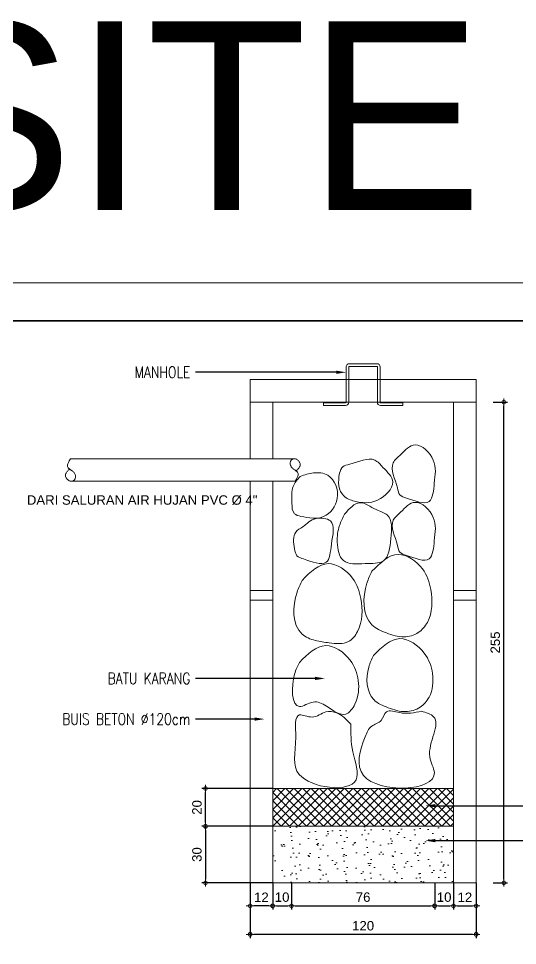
# Model space of a CAD drawing. Header units: millimetres. Extents: x -11 to 1625, y -267 to 180.
# Drawn here: x 843.4 to 856.65, y 155.43 to 180.01 of the extents above; entities that cross this region are included whole.
import ezdxf
from ezdxf import colors
from ezdxf.entities.mleader import LeaderData, LeaderLine
from ezdxf.enums import TextEntityAlignment as Align
from ezdxf.math import Vec2, Vec3

# ---------------------------------------------------------------- set-up
doc = ezdxf.new("R2010")
doc.units = ezdxf.units.MM
for name, color, linetype, lineweight in [('ars', 11, 'Continuous', 5), ('GRS KOP', 1, 'Continuous', 35), ('kop', 7, 'Continuous', 20), ('KUSEN', 30, 'Continuous', 15), ('not', 7, 'Continuous', 20), ('tem', 5, 'Continuous', 20), ('TEXT KETERANGAN', 7, 'Continuous', 9), ('u', 6, 'Continuous', 20)]:
    doc.layers.add(name, color=color, linetype=linetype, lineweight=lineweight)
doc.styles.add('ATTR', font='romans.shx', dxfattribs={"width": 0.8, "height": 1.735066})
doc.styles.add('BARU', font='complex.shx')
doc.styles.add('simplek', font='simplex.shx')
doc.styles.get("Standard").update_dxf_attribs({"font": 'ARIALUNI.TTF'})
doc.dimstyles.new('SK-25', dxfattribs={"dimtxt": 0.25, "dimasz": 0.1, "dimexe": 0.1, "dimexo": 0, "dimgap": 0.1, "dimtad": 1, "dimdec": 0, "dimlfac": 25, "dimzin": 12, "dimdsep": 46, "dimtxsty": 'Standard', "dimblk": 'BULAT', "dimcen": 0.1, "dimclrd": 256, "dimadec": 0, "dimazin": 3, "dimtfac": 1, "dimtdec": 0, "dimtofl": 0, "dimtmove": 0, "dimatfit": 3, "dimldrblk": 'BULAT', "dimfxl": 0, "dimtolj": 1, "dimtzin": 0, "dimarcsym": 0})
doc.dimstyles.new('SK100', dxfattribs={"dimtxt": 0.25, "dimasz": 0.1, "dimexe": 0.1, "dimexo": 0, "dimgap": 0.15, "dimtad": 1, "dimdec": 0, "dimlfac": 100, "dimzin": 12, "dimdsep": 46, "dimtxsty": 'Standard', "dimblk": 'BULAT', "dimcen": 0.1, "dimclrd": 256, "dimclre": 256, "dimclrt": 256, "dimadec": 0, "dimazin": 3, "dimtfac": 1, "dimtdec": 0, "dimtofl": 0, "dimtmove": 0, "dimatfit": 3, "dimldrblk": 'BULAT', "dimfxl": 0, "dimtolj": 1, "dimtzin": 0, "dimlwd": -1, "dimlwe": -1, "dimarcsym": 0})

# ---------------------------------------------------------------- blocks, each defined once
blk = doc.blocks.new('kop')
at = {"layer": 'GRS KOP'}
blk.add_lwpolyline([(1, 54), (83, 54), (83, 1), (1, 1)], close=True, dxfattribs=at)
at = {"layer": 'kop', "color": 7}
blk.add_line((84, 55), (0, 55), dxfattribs=at)
at = {"layer": 'kop', "style": 'BARU', "flags": 4}
for p, height in [((73.8, 5.4), 0.35), ((80.303, 5.382), 0.25), ((73.8, 4.9), 0.35), ((80.303, 4.882), 0.25), ((73.8, 4.4), 0.35), ((80.303, 4.382), 0.25)]:
    blk.add_attdef('-', p, '', height=height, dxfattribs=at)
at = {"layer": 'kop', "flags": 4}
for tag, p in [('AR-00', (78.057, 2.648)), ('00', (81.238, 2.647))]:
    blk.add_attdef(tag, text='', height=0.35, dxfattribs=at).set_placement(p, align=Align.MIDDLE)
blk = doc.blocks.new('BULAT')
for p, q in [((-1, 0), (1, 0)), ((0, -1), (0, 1))]:
    blk.add_line(p, q)
blk.add_circle((0, 0), 0.5)
blk = doc.blocks.new('*D347')
at = {"layer": 'Defpoints', "color": 0}
for p in [(855.996, 169.84), (856.285, 169.84), (855.996, 157.09)]:
    blk.add_point(p, dxfattribs=at)
at = {"layer": 'u', "color": 0, "lineweight": -2}
for p, q in [((855.996, 169.84), (856.385, 169.84)), ((855.996, 157.09), (856.385, 157.09))]:
    blk.add_line(p, q, dxfattribs=at)
at = {"layer": 'u', "lineweight": -2}
blk.add_line((856.285, 157.19), (856.285, 169.74), dxfattribs=at)
at = {"layer": 'u', "lineweight": -2, "xscale": 0.1, "yscale": 0.1, "zscale": 0.1}
for p, rotation in [((856.285, 169.84), 90), ((856.285, 157.09), 270)]:
    blk.add_blockref('BULAT', p, dxfattribs=dict(at, rotation=rotation))
at = {"layer": 'u', "color": 0, "insert": (856.057, 163.465), "char_height": 0.25, "attachment_point": 5, "rotation": 90}
blk.add_mtext('\\A1;255', dxfattribs=at)
blk = doc.blocks.new('*D343')
at = {"layer": 'Defpoints', "color": 0}
for p in [(850.149, 157.09), (850.649, 157.09), (850.649, 156.481)]:
    blk.add_point(p, dxfattribs=at)
at = {"layer": 'u', "color": 0, "lineweight": -2}
for p, q in [((850.149, 157.09), (850.149, 156.381)), ((850.649, 157.09), (850.649, 156.381))]:
    blk.add_line(p, q, dxfattribs=at)
at = {"layer": 'u', "lineweight": -2}
blk.add_line((850.249, 156.481), (850.549, 156.481), dxfattribs=at)
at = {"layer": 'u', "lineweight": -2, "xscale": 0.1, "yscale": 0.1, "zscale": 0.1, "rotation": 180}
blk.add_blockref('BULAT', (850.149, 156.481), dxfattribs=at)
at = {"layer": 'u', "lineweight": -2, "xscale": 0.1, "yscale": 0.1, "zscale": 0.1}
blk.add_blockref('BULAT', (850.649, 156.481), dxfattribs=at)
at = {"layer": 'u', "color": 0, "insert": (850.399, 156.709), "char_height": 0.25, "attachment_point": 5}
blk.add_mtext('\\A1;10', dxfattribs=at)
blk = doc.blocks.new('*D344')
at = {"layer": 'Defpoints', "color": 0}
for p in [(854.449, 157.09), (854.949, 157.09), (854.949, 156.481)]:
    blk.add_point(p, dxfattribs=at)
at = {"layer": 'u', "color": 0, "lineweight": -2}
for p, q in [((854.449, 157.09), (854.449, 156.381)), ((854.949, 157.09), (854.949, 156.381))]:
    blk.add_line(p, q, dxfattribs=at)
at = {"layer": 'u', "lineweight": -2}
blk.add_line((854.549, 156.481), (854.849, 156.481), dxfattribs=at)
at = {"layer": 'u', "lineweight": -2, "xscale": 0.1, "yscale": 0.1, "zscale": 0.1, "rotation": 180}
blk.add_blockref('BULAT', (854.449, 156.481), dxfattribs=at)
at = {"layer": 'u', "lineweight": -2, "xscale": 0.1, "yscale": 0.1, "zscale": 0.1}
blk.add_blockref('BULAT', (854.949, 156.481), dxfattribs=at)
at = {"layer": 'u', "color": 0, "insert": (854.699, 156.709), "char_height": 0.25, "attachment_point": 5}
blk.add_mtext('\\A1;10', dxfattribs=at)
blk = doc.blocks.new('*D345')
at = {"layer": 'Defpoints', "color": 0}
for p in [(850.649, 157.09), (854.449, 157.09), (854.449, 156.481)]:
    blk.add_point(p, dxfattribs=at)
at = {"layer": 'u', "color": 0, "lineweight": -2}
for p, q in [((850.649, 157.09), (850.649, 156.381)), ((854.449, 157.09), (854.449, 156.381))]:
    blk.add_line(p, q, dxfattribs=at)
at = {"layer": 'u', "lineweight": -2}
blk.add_line((850.749, 156.481), (854.349, 156.481), dxfattribs=at)
at = {"layer": 'u', "lineweight": -2, "xscale": 0.1, "yscale": 0.1, "zscale": 0.1, "rotation": 180}
blk.add_blockref('BULAT', (850.649, 156.481), dxfattribs=at)
at = {"layer": 'u', "lineweight": -2, "xscale": 0.1, "yscale": 0.1, "zscale": 0.1}
blk.add_blockref('BULAT', (854.449, 156.481), dxfattribs=at)
at = {"layer": 'u', "color": 0, "insert": (852.549, 156.709), "char_height": 0.25, "attachment_point": 5}
blk.add_mtext('\\A1;76', dxfattribs=at)
blk = doc.blocks.new('*D348')
at = {"layer": 'Defpoints', "color": 0}
for p in [(849.549, 157.09), (850.149, 157.09), (849.549, 156.481)]:
    blk.add_point(p, dxfattribs=at)
at = {"layer": 'u', "color": 0, "lineweight": -2}
for p, q in [((849.549, 157.09), (849.549, 156.381)), ((850.149, 157.09), (850.149, 156.381))]:
    blk.add_line(p, q, dxfattribs=at)
at = {"layer": 'u', "lineweight": -2}
blk.add_line((850.049, 156.481), (849.649, 156.481), dxfattribs=at)
at = {"layer": 'u', "lineweight": -2, "xscale": 0.1, "yscale": 0.1, "zscale": 0.1, "rotation": 180}
blk.add_blockref('BULAT', (849.549, 156.481), dxfattribs=at)
at = {"layer": 'u', "lineweight": -2, "xscale": 0.1, "yscale": 0.1, "zscale": 0.1}
blk.add_blockref('BULAT', (850.149, 156.481), dxfattribs=at)
at = {"layer": 'u', "color": 0, "insert": (849.849, 156.707), "char_height": 0.25, "attachment_point": 5}
blk.add_mtext('\\A1;12', dxfattribs=at)
blk = doc.blocks.new('*D349')
at = {"layer": 'Defpoints', "color": 0}
for p in [(854.949, 157.09), (855.549, 157.09), (855.549, 156.481)]:
    blk.add_point(p, dxfattribs=at)
at = {"layer": 'u', "color": 0, "lineweight": -2}
for p, q in [((854.949, 157.09), (854.949, 156.381)), ((855.549, 157.09), (855.549, 156.381))]:
    blk.add_line(p, q, dxfattribs=at)
at = {"layer": 'u', "lineweight": -2}
blk.add_line((855.049, 156.481), (855.449, 156.481), dxfattribs=at)
at = {"layer": 'u', "lineweight": -2, "xscale": 0.1, "yscale": 0.1, "zscale": 0.1, "rotation": 180}
blk.add_blockref('BULAT', (854.949, 156.481), dxfattribs=at)
at = {"layer": 'u', "lineweight": -2, "xscale": 0.1, "yscale": 0.1, "zscale": 0.1}
blk.add_blockref('BULAT', (855.549, 156.481), dxfattribs=at)
at = {"layer": 'u', "color": 0, "insert": (855.249, 156.707), "char_height": 0.25, "attachment_point": 5}
blk.add_mtext('\\A1;12', dxfattribs=at)
blk = doc.blocks.new('*D346')
at = {"layer": 'Defpoints', "color": 0}
for p in [(849.549, 157.09), (855.549, 157.09), (849.549, 155.723)]:
    blk.add_point(p, dxfattribs=at)
at = {"layer": 'u', "color": 0, "lineweight": -2}
for p, q in [((849.549, 157.09), (849.549, 155.623)), ((855.549, 157.09), (855.549, 155.623))]:
    blk.add_line(p, q, dxfattribs=at)
at = {"layer": 'u', "lineweight": -2}
blk.add_line((855.449, 155.723), (849.649, 155.723), dxfattribs=at)
at = {"layer": 'u', "lineweight": -2, "xscale": 0.1, "yscale": 0.1, "zscale": 0.1, "rotation": 180}
blk.add_blockref('BULAT', (849.549, 155.723), dxfattribs=at)
at = {"layer": 'u', "lineweight": -2, "xscale": 0.1, "yscale": 0.1, "zscale": 0.1}
blk.add_blockref('BULAT', (855.549, 155.723), dxfattribs=at)
at = {"layer": 'u', "color": 0, "insert": (852.549, 155.95), "char_height": 0.25, "attachment_point": 5}
blk.add_mtext('\\A1;120', dxfattribs=at)
blk = doc.blocks.new('*D511')
at = {"layer": 'Defpoints', "color": 0}
for p in [(850.149, 158.59), (848.367, 157.09), (850.149, 157.09)]:
    blk.add_point(p, dxfattribs=at)
at = {"layer": 'u', "color": 0, "lineweight": -2}
for p, q in [((850.149, 158.59), (848.267, 158.59)), ((850.149, 157.09), (848.267, 157.09))]:
    blk.add_line(p, q, dxfattribs=at)
at = {"layer": 'u', "lineweight": -2}
blk.add_line((848.367, 158.49), (848.367, 157.19), dxfattribs=at)
at = {"layer": 'u', "lineweight": -2, "xscale": 0.1, "yscale": 0.1, "zscale": 0.1}
for p, rotation in [((848.367, 158.59), 90), ((848.367, 157.09), 270)]:
    blk.add_blockref('BULAT', p, dxfattribs=dict(at, rotation=rotation))
at = {"layer": 'u', "color": 0, "insert": (848.139, 157.84), "char_height": 0.25, "attachment_point": 5, "rotation": 90}
blk.add_mtext('\\A1;30', dxfattribs=at)
blk = doc.blocks.new('*D512')
at = {"layer": 'Defpoints', "color": 0}
for p in [(848.367, 159.59), (850.149, 159.59), (850.149, 158.59)]:
    blk.add_point(p, dxfattribs=at)
at = {"layer": 'u', "color": 0, "lineweight": -2}
for p, q in [((850.149, 159.59), (848.267, 159.59)), ((850.149, 158.59), (848.267, 158.59))]:
    blk.add_line(p, q, dxfattribs=at)
at = {"layer": 'u', "lineweight": -2}
blk.add_line((848.367, 158.69), (848.367, 159.49), dxfattribs=at)
at = {"layer": 'u', "lineweight": -2, "xscale": 0.1, "yscale": 0.1, "zscale": 0.1}
for p, rotation in [((848.367, 159.59), 90), ((848.367, 158.59), 270)]:
    blk.add_blockref('BULAT', p, dxfattribs=dict(at, rotation=rotation))
at = {"layer": 'u', "color": 0, "insert": (848.139, 159.09), "char_height": 0.25, "attachment_point": 5, "rotation": 90}
blk.add_mtext('\\A1;20', dxfattribs=at)
blk = doc.blocks.new('*D3031')
at = {"layer": 'Defpoints', "color": 0}
for p in [(833.133, 155.254), (869.482, 150.119), (869.38, 149.478)]:
    blk.add_point(p, dxfattribs=at)
at = {"layer": 'u'}
for p, q in [((833.133, 155.254), (833.251, 155.994)), ((833.334, 155.879), (869.383, 150.135)), ((869.38, 149.478), (869.498, 150.218))]:
    blk.add_line(p, q, dxfattribs=at)
at = {"layer": 'u', "xscale": 0.1, "yscale": 0.1, "zscale": 0.1}
for p, rotation in [((833.235, 155.895), 170.946141512389), ((869.482, 150.119), 350.946141512389)]:
    blk.add_blockref('BULAT', p, dxfattribs=dict(at, rotation=rotation))
at = {"layer": 'u', "insert": (851.402, 153.281), "char_height": 0.25, "attachment_point": 5, "rotation": 350.9461}
blk.add_mtext('\\A1;3670', dxfattribs=at)

msp = doc.modelspace()

# ---------------------------------------------------------------- hatches: boundary and pattern name
at = {"layer": 'ars'}
h = msp.add_hatch(dxfattribs=at)
h.set_pattern_fill('ANSI37', color=256, scale=0.05, angle=90, style=0)
h.set_pattern_definition([(135, (850.14897, 158.58994), (-0.112253, -0.112253), []), (225, (850.14897, 158.58994), (0.112253, -0.112253), [])])
h.paths.add_polyline_path([(850.1489749, 159.5899438), (850.1489749, 158.5899438), (854.9489749, 158.5899438), (854.9489749, 159.5899438)])
h = msp.add_hatch(dxfattribs=at)
h.set_pattern_fill('AR-SAND', color=256, scale=0.01, angle=90, style=0)
h.set_pattern_definition([(127.5, (850.14897, 157.08994), (-0.489413, -0.016), [0, -0.38608, 0, -0.4318, 0, -0.41275]), (97.5, (850.149, 157.08994), (-0.716825, 0.44952), [0, -0.20828, 0, -0.34798, 0, -0.13335]), (57.5, (850.14897, 156.77752), (-0.001437, 0.790992), [0, -0.127, 0, -0.4572, 0, -0.5969]), (47.5, (850.149, 156.7775), (-0.22293, 0.76356), [0, -0.0635, 0, -0.29972, 0, -0.3429])])
h.paths.add_polyline_path([(854.9489749, 157.0899438), (854.9489749, 158.5899438), (850.1489749, 158.5899438), (850.1489749, 157.0899438)])

# ---------------------------------------------------------------- linework, layer by layer
at = {"layer": 'ars', "lineweight": 9}
for p, q in [((852.0989749, 170.7729438), (852.0989749, 169.8399438)), ((852.1709749, 170.7729438), (852.1709749, 169.8399438)), ((852.9119749, 170.8599438), (852.1859749, 170.8599438)), ((852.9119749, 170.7879438), (852.1859749, 170.7879438)), ((852.9269749, 170.7729438), (852.9269749, 169.8399438)), ((852.9989749, 170.7729438), (852.9989749, 169.8399438)), ((851.4989749, 169.8249438), (851.4989749, 169.7529438)), ((852.0839749, 169.8249438), (851.4989749, 169.8249438)), ((852.0839749, 169.7529438), (851.4989749, 169.7529438)), ((853.0139749, 169.8249438), (853.5989749, 169.8249438)), ((853.0139749, 169.7529438), (853.5989749, 169.7529438)), ((853.5989749, 169.8249438), (853.5989749, 169.7529438))]:
    msp.add_line(p, q, dxfattribs=at)
at = {"layer": 'ars', "ltscale": 0.5}
for p, q in [((849.5489749, 164.8399438), (850.1489749, 164.8399438)), ((855.5489749, 164.8399438), (854.9489749, 164.8399438)), ((849.5489749, 164.5899438), (850.1489749, 164.5899438)), ((855.5489749, 164.5899438), (854.9489749, 164.5899438))]:
    msp.add_line(p, q, dxfattribs=at)
at = {"layer": 'ars', "lineweight": 9}
for centre, radius, start, end in [((852.1859749, 170.7729438), 0.087, 90, 180), ((852.1859749, 170.7729438), 0.015, 90, 180), ((852.9119749, 170.7729438), 0.087, 0, 90), ((852.9119749, 170.7729438), 0.015, 0, 90), ((852.0839749, 169.8399438), 0.087, 270, 0), ((852.0839749, 169.8399438), 0.015, 270, 0), ((853.0139749, 169.8399438), 0.087, 180, 270), ((853.0139749, 169.8399438), 0.015, 180, 270)]:
    msp.add_arc(centre, radius, start, end, dxfattribs=at)
at = {"layer": 'KUSEN'}
for p, q in [((850.1489749, 169.8399438), (850.1489749, 168.3399438)), ((854.9489749, 169.8399438), (854.9489749, 157.0899438)), ((844.7805517, 168.3399438), (850.7327706, 168.3399438)), ((844.7967561, 167.7399438), (850.7489749, 167.7399438)), ((850.1489749, 167.7399438), (850.1489749, 157.0899438))]:
    msp.add_line(p, q, dxfattribs=at)
for points in [[(844.7805517, 168.3399438), (844.7507683, 168.2872449), (844.7291485, 168.2430648), (844.7147789, 168.2064064), (844.7067462, 168.1762729), (844.7041371, 168.1516674), (844.7060383, 168.1315929), (844.7115364, 168.1150525), (844.7197181, 168.1010493), (844.7297748, 168.0887007), (844.7413165, 168.0775819), (844.754058, 168.0673822), (844.7677139, 168.0577912), (844.781999, 168.0484982), (844.796628, 168.0391928), (844.8113157, 168.0295644), (844.8257767, 168.0193025), (844.8397448, 168.0081573), (844.8530298, 167.9961227), (844.8654603, 167.9832532), (844.8768652, 167.9696034), (844.8870731, 167.9552281), (844.8959128, 167.9401817), (844.9032132, 167.924519), (844.9088028, 167.9082944), (844.9125434, 167.8915959), (844.9144284, 167.8746434), (844.914484, 167.8576904), (844.9127364, 167.8409901), (844.9092121, 167.8247959), (844.9039371, 167.8093609), (844.8969379, 167.7949386), (844.8882407, 167.7817821), (844.8779013, 167.7701264), (844.8660939, 167.7601323), (844.8530224, 167.7519423), (844.8388905, 167.7456989), (844.8239019, 167.7415444), (844.8082605, 167.7396214), (844.79217, 167.7400723), (844.7758342, 167.7430395), (844.759467, 167.7485884), (844.7433221, 167.7564756), (844.7276634, 167.7663806), (844.7127549, 167.7779829), (844.6988604, 167.7909621), (844.6862439, 167.8049976), (844.6751691, 167.819769), (844.6659001, 167.8349558), (844.658658, 167.8502871), (844.653494, 167.8656903), (844.6504167, 167.8811424), (844.6494346, 167.8966204), (844.6505562, 167.9121014), (844.6537901, 167.9275623), (844.6591447, 167.9429802), (844.6666288, 167.9583321), (844.6761528, 167.973578), (844.6872358, 167.9886109), (844.699299, 168.0033065), (844.7117636, 168.0175408), (844.7240506, 168.0311896), (844.7355812, 168.0441288), (844.7457767, 168.0562344), (844.754058, 168.0673822)], [(850.7489749, 167.7399438), (850.7787583, 167.7926427), (850.8003781, 167.8368228), (850.8147477, 167.8734812), (850.8227804, 167.9036147), (850.8253895, 167.9282202), (850.8234884, 167.9482947), (850.8179903, 167.9648351), (850.8098085, 167.9788383), (850.7997518, 167.9911869), (850.7882101, 168.0023057), (850.7754687, 168.0125054), (850.7618127, 168.0220964), (850.7475276, 168.0313894), (850.7328986, 168.0406948), (850.7182109, 168.0503232), (850.7037499, 168.0605851), (850.6897818, 168.0717303), (850.6764968, 168.0837649), (850.6640663, 168.0966344), (850.6526615, 168.1102842), (850.6424535, 168.1246595), (850.6336138, 168.1397059), (850.6263135, 168.1553686), (850.6207238, 168.1715932), (850.6169832, 168.1882917), (850.6150982, 168.2052442), (850.6150427, 168.2221972), (850.6167902, 168.2388975), (850.6203146, 168.2550917), (850.6255895, 168.2705267), (850.6325887, 168.284949), (850.6412859, 168.2981055), (850.6516253, 168.3097612), (850.6634327, 168.3197553), (850.6765042, 168.3279453), (850.6906362, 168.3341887), (850.7056247, 168.3383432), (850.7212661, 168.3402662), (850.7373566, 168.3398153), (850.7536924, 168.3368481), (850.7700597, 168.3312992), (850.7862046, 168.323412), (850.8018632, 168.313507), (850.8167717, 168.3019047), (850.8306662, 168.2889255), (850.8432827, 168.27489), (850.8543575, 168.2601186), (850.8636266, 168.2449318), (850.8708686, 168.2296005), (850.8760326, 168.2141973), (850.8791099, 168.1987452), (850.880092, 168.1832672), (850.8789704, 168.1677862), (850.8757366, 168.1523253), (850.8703819, 168.1369074), (850.8628979, 168.1215555), (850.8533739, 168.1063096), (850.8422908, 168.0912767), (850.8302276, 168.0765811), (850.8177631, 168.0623468), (850.805476, 168.048698), (850.7939454, 168.0357588), (850.78375, 168.0236532), (850.7754687, 168.0125054)]]:
    msp.add_lwpolyline(points, dxfattribs=at)
for points in [[(853.5437953, 168.4455066), (853.9283185, 168.7044934), (854.4111109, 168.3040307), (854.4376203, 167.6883077), (854.3006272, 167.2072599), (853.699772, 167.2957971), (853.5240112, 167.3827263), (853.4595898, 167.5633518), (853.3487653, 168.2302558), (853.5437953, 168.4455066)], [(853.0740908, 168.1081956), (853.3330776, 167.7236724), (852.9326148, 167.2408799), (852.3168919, 167.2143705), (852.0359397, 167.3513637), (851.9243813, 167.9522189), (852.0113104, 168.1279796), (852.191936, 168.192401), (852.8588399, 168.3032256), (853.0740908, 168.1081956)], [(850.8803315, 167.8717444), (851.2307704, 167.9629729), (851.6108399, 167.9014885), (851.8640875, 167.2857655), (851.5003562, 166.8047177), (850.899501, 166.8109291), (850.7237402, 166.8816501), (850.6593188, 167.1608096), (850.6927826, 167.60651), (850.8803315, 167.8717444)], [(853.5437953, 166.9226787), (853.9283185, 167.1816655), (854.4111109, 166.7812028), (854.4376203, 166.1654798), (854.3006272, 165.684432), (853.699772, 165.7729692), (853.5240112, 165.8598984), (853.4595898, 166.0405239), (853.3487653, 166.7074279), (853.5437953, 166.9226787)], [(852.0572377, 166.8701853), (852.463737, 167.1726667), (852.8941479, 166.989586), (853.1879637, 166.8489499), (853.2839255, 166.2216172), (853.0854679, 165.6317598), (852.6013272, 165.5567252), (852.0253671, 165.6400971), (851.8608996, 166.1235471), (851.9217379, 166.567704), (852.0572377, 166.8701853)], [(850.9503017, 166.5290057), (851.3007406, 166.7493606), (851.6808102, 166.6878761), (851.7073196, 166.0721531), (851.5703264, 165.5911053), (850.9694712, 165.6796425), (850.7937105, 165.7665717), (850.7292891, 165.9471972), (850.7627528, 166.3928976), (850.9503017, 166.5290057)], [(852.7814617, 165.3532535), (853.4808221, 165.7985316), (854.1245637, 165.4150762), (854.3425307, 164.8708159), (854.2533624, 163.9973903), (854.0137886, 163.7301254), (853.6311917, 163.6125823), (853.1694569, 163.7173012), (852.7828688, 163.9308835), (852.6503529, 165.0426565), (852.7814617, 165.3532535)], [(850.9270791, 165.1109079), (851.6264396, 165.556186), (852.2701812, 165.1727305), (852.4881481, 164.6284703), (852.3989799, 163.7550447), (852.159406, 163.4877798), (851.6513419, 163.4544745), (851.2770482, 163.5191577), (850.9284862, 163.6885379), (850.7959703, 164.8003109), (850.9270791, 165.1109079)], [(852.8280349, 163.1214367), (853.5273954, 163.5667148), (854.171137, 163.1832594), (854.3891039, 162.6389991), (854.2999357, 162.0155735), (854.0603619, 161.7483086), (853.6777649, 161.6307655), (853.2160301, 161.7354844), (852.829442, 161.9490667), (852.6969261, 162.8108397), (852.8280349, 163.1214367)], [(850.8586629, 162.9372534), (851.5580234, 163.3825315), (852.201765, 162.9990761), (852.4197319, 162.4548158), (852.3305637, 161.8313903), (852.0909898, 161.5641253), (851.5786845, 161.7753782), (851.2230541, 161.8855454), (850.86007, 161.7648834), (850.7275541, 162.6266564), (850.8586629, 162.9372534)], [(852.221612, 161.3005681), (852.277643, 160.5607774), (852.3619218, 159.8192823), (850.8533733, 159.9616951), (850.7601221, 160.9571135), (850.860441, 161.5436323), (851.1956329, 161.4863352), (851.5616058, 161.6238919), (851.8463385, 161.5988084), (852.221612, 161.3005681)], [(854.0909541, 161.6417815), (854.4210359, 161.4972548), (854.3181868, 160.4303261), (854.440361, 160.0157615), (852.5588376, 159.9341778), (852.6026297, 160.9642883), (852.7770558, 161.2428729), (853.0266126, 161.3977975), (853.1680354, 161.62417), (853.5194512, 161.6046728), (854.0909541, 161.6417815)]]:
    msp.add_spline(points, degree=3, dxfattribs=at)
at = {"layer": 'tem'}
for p, q in [((849.5489749, 170.4399438), (855.5489749, 170.4399438)), ((849.5489749, 170.4399438), (849.5489749, 168.3399438)), ((855.5489749, 170.4399438), (855.5489749, 157.0899438)), ((849.5489749, 169.8399438), (855.5489749, 169.8399438)), ((849.5489749, 167.7399438), (849.5489749, 157.0899438)), ((850.1489749, 159.5899438), (854.9489749, 159.5899438)), ((850.1489749, 158.5899438), (854.9489749, 158.5899438)), ((849.5489749, 157.0899438), (855.5489749, 157.0899438))]:
    msp.add_line(p, q, dxfattribs=at)

# ---------------------------------------------------------------- block references
at = {"layer": 'TEXT KETERANGAN'}
msp.add_blockref('kop', (827.2141618, 118), dxfattribs=at)

# ---------------------------------------------------------------- texts
at = {"layer": 'not'}
msp.add_text('DARI SALURAN AIR HUJAN PVC %%C 4"', height=0.25, dxfattribs=at).set_placement((849.7445481, 167.1189004), align=Align.RIGHT)
at = {"layer": 'not', "insert": (869.0349497, 174.8690699), "char_height": 5, "attachment_point": 7, "style": 'simplek'}
msp.add_mtext('\\pi-41.262;{\\f@Arial Unicode MS|b0|i0|c0|p34;A7. SITE DEVELOPMENT}', dxfattribs=at)

# ---------------------------------------------------------------- dimensions: what is measured, and where the dimension line sits
at = {"layer": 'u'}
for base, p1, p2, angle, picture, middle in [((856.284929, 169.8399438), (855.9962821, 157.0899438), (855.9962821, 169.8399438), 90, '*D347', (856.0572005, 163.4649438)), ((848.3670757, 159.5899438), (850.1489749, 158.5899438), (850.1489749, 159.5899438), 270, '*D512', (848.1393472, 159.0899438)), ((848.3670757, 157.0899438), (850.1489749, 158.5899438), (850.1489749, 157.0899438), 90, '*D511', (848.1393472, 157.8399438))]:
    dim = msp.add_linear_dim(base=base, p1=p1, p2=p2, angle=angle, dimstyle='SK-25', override={"dimlfac": 20}, dxfattribs=at)
    dim.commit()
    dim.dimension.update_dxf_attribs({"geometry": picture, "text_midpoint": middle})
for p1, p2, distance, picture, middle in [((850.1489749, 157.0899438), (849.5489749, 157.0899438), 0.6090213, '*D348', (849.8489749, 156.7065194)), ((855.5489749, 157.0899438), (849.5489749, 157.0899438), 1.3672898, '*D346', (852.5489749, 155.9503825)), ((854.9489749, 157.0899438), (855.5489749, 157.0899438), -0.6090213, '*D349', (855.2489749, 156.7065194))]:
    dim = msp.add_aligned_dim(p1=p1, p2=p2, distance=distance, dimstyle='SK-25', override={"dimlfac": 20}, dxfattribs=at)
    dim.commit()
    dim.dimension.update_dxf_attribs({"geometry": picture, "text_midpoint": middle})
for base, p1, p2, picture, middle in [((850.6489749, 156.4809225), (850.1489749, 157.0899438), (850.6489749, 157.0899438), '*D343', (850.3989749, 156.4809225)), ((854.9489749, 156.4809225), (854.4489749, 157.0899438), (854.9489749, 157.0899438), '*D344', (854.6989749, 156.4809225))]:
    dim = msp.add_linear_dim(base=base, p1=p1, p2=p2, dimstyle='SK-25', override={"dimlfac": 20}, dxfattribs=at)
    dim.commit()
    dim.dimension.update_dxf_attribs({"geometry": picture, "text_midpoint": middle, "dimtype": 160})
dim = msp.add_linear_dim(base=(854.4489749, 156.4809225), p1=(850.6489749, 157.0899438), p2=(854.4489749, 157.0899438), dimstyle='SK-25', override={"dimlfac": 20}, dxfattribs=at)
dim.commit()
dim.dimension.update_dxf_attribs({"geometry": '*D345', "text_midpoint": (852.5489749, 156.708651)})
dim = msp.add_aligned_dim(p1=(833.1327926, 155.2542645), p2=(869.3800672, 149.4783276), distance=0.6486652, dimstyle='SK100', dxfattribs=at)
dim.commit()
dim.dimension.update_dxf_attribs({"geometry": '*D3031', "text_midpoint": (851.4022098, 153.2811477)})

# ---------------------------------------------------------------- leaders
at = {"layer": 'TEXT KETERANGAN'}
ml = msp.add_multileader_mtext('Standard', dxfattribs=at)
ml.set_content('{\\C90;MANHOLE}', color=256, style='ATTR')
ml.set_leader_properties()
ml.build(insert=Vec2(0, 0))
ml.multileader.update_dxf_attribs({"text_left_attachment_type": 2, "text_right_attachment_type": 2, "dogleg_length": 2.367, "arrow_head_size": 0.2637542})
ctx = ml.context
ctx.base_point, ctx.char_height, ctx.arrow_head_size, ctx.landing_gap_size, ctx.plane_origin = Vec3(846.2567147, 170.6318136), 0.3, 0.2637542, 0.1318771, Vec3(845.9098466, 169.7276792)
ctx.left_attachment, ctx.right_attachment, ctx.text_align_type = 2, 2, 2
notes = []
notes.append((ctx, [(0, (1, 1, 0), (850.7268332, 170.6318136), (-1, 0), 2.6292214, [(0, [(852.0989749, 170.6318136)], 0, [])])]))
ctx.mtext.insert, ctx.mtext.alignment, ctx.mtext.flow_direction = Vec3(847.9657346, 170.7818136), 3, 5
ml = msp.add_multileader_mtext('Standard', dxfattribs=at)
ml.set_content('{\\C90;BATU KARANG}', color=256, style='ATTR')
ml.set_leader_properties()
ml.build(insert=Vec2(0, 0))
ml.multileader.update_dxf_attribs({"text_left_attachment_type": 2, "text_right_attachment_type": 2, "dogleg_length": 2.367, "arrow_head_size": 0.2637542})
ctx = ml.context
ctx.base_point, ctx.char_height, ctx.arrow_head_size, ctx.landing_gap_size, ctx.plane_origin = Vec3(845.4110004, 162.5117321), 0.3, 0.2637542, 0.1318771, Vec3(845.9098466, 161.6075977)
ctx.left_attachment, ctx.right_attachment, ctx.text_align_type = 2, 2, 2
notes.append((ctx, [(0, (1, 1, 0), (850.7268332, 162.5117321), (-1, 0), 2.6292214, [(0, [(851.5387425, 162.5117321)], 0, [])])]))
ctx.mtext.insert, ctx.mtext.alignment, ctx.mtext.flow_direction = Vec3(847.9657346, 162.6617321), 3, 5
ml = msp.add_multileader_mtext('Standard', dxfattribs=at)
ml.set_content('{\\C90;BUIS BETON %%C120cm}', color=256, style='ATTR')
ml.set_leader_properties()
ml.build(insert=Vec2(0, 0))
ml.multileader.update_dxf_attribs({"text_left_attachment_type": 2, "text_right_attachment_type": 2, "dogleg_length": 2.367, "arrow_head_size": 0.2637542})
ctx = ml.context
ctx.base_point, ctx.char_height, ctx.arrow_head_size, ctx.landing_gap_size, ctx.plane_origin = Vec3(844.0395718, 161.4330739), 0.3, 0.2637542, 0.1318771, Vec3(845.9098466, 160.5289396)
ctx.left_attachment, ctx.right_attachment, ctx.text_align_type = 2, 2, 2
notes.append((ctx, [(0, (1, 1, 0), (849.1509713, 161.4330739), (-1, 0), 1.0533595, [(0, [(849.9345179, 161.4330739)], 0, [])])]))
ctx.mtext.insert, ctx.mtext.alignment, ctx.mtext.flow_direction = Vec3(847.9657346, 161.5830739), 3, 5
ml = msp.add_multileader_mtext('Standard', dxfattribs=at)
ml.set_content('{\\C90;IJUK T=20cm}', color=256, style='ATTR')
ml.set_leader_properties()
ml.build(insert=Vec2(0, 0))
ml.multileader.update_dxf_attribs({"text_left_attachment_type": 2, "text_right_attachment_type": 2, "dogleg_length": 2.367, "arrow_head_size": 0.2637542})
ctx = ml.context
ctx.base_point, ctx.char_height, ctx.arrow_head_size, ctx.landing_gap_size, ctx.plane_origin = Vec3(857.0003381, 159.1357708), 0.3, 0.2637542, 0.1318771, Vec3(859.1881032, 158.2316364)
ctx.left_attachment, ctx.right_attachment = 2, 2
notes.append((ctx, [(0, (1, 1, 0), (855.9469786, 159.1357708), (1, 0), 1.0533595, [(0, [(854.200443, 159.1357708)], 0, [])])]))
ctx.mtext.insert, ctx.mtext.rotation, ctx.mtext.flow_direction = Vec3(857.1322152, 159.2857708), 6.2831853072, 5
ml = msp.add_multileader_mtext('Standard', dxfattribs=at)
ml.set_content('{\\C90;KERIKIL + PASIR T=30cm}', color=256, style='ATTR')
ml.set_leader_properties()
ml.build(insert=Vec2(0, 0))
ml.multileader.update_dxf_attribs({"text_left_attachment_type": 2, "text_right_attachment_type": 2, "dogleg_length": 2.367, "arrow_head_size": 0.2637542})
ctx = ml.context
ctx.base_point, ctx.char_height, ctx.arrow_head_size, ctx.landing_gap_size, ctx.plane_origin = Vec3(857.0003381, 158.2097256), 0.3, 0.2637542, 0.1318771, Vec3(859.1881032, 157.3055912)
ctx.left_attachment, ctx.right_attachment = 2, 2
notes.append((ctx, [(0, (1, 1, 0), (855.9469786, 158.2097256), (1, 0), 1.0533595, [(0, [(854.200443, 158.2097256)], 0, [])])]))
ctx.mtext.insert, ctx.mtext.rotation, ctx.mtext.flow_direction = Vec3(857.1322152, 158.3597256), 6.2831853072, 5
for ctx, leaders in notes:
    for number, flags, end, landing, length, lines in leaders:
        leader = LeaderData()
        leader.index, (leader.has_last_leader_line, leader.has_dogleg_vector, leader.attachment_direction) = number, flags
        leader.last_leader_point, leader.dogleg_vector, leader.dogleg_length = Vec3(end), Vec3(landing), length
        for number, points, colour, breaks in lines:
            line = LeaderLine()
            line.index, line.vertices, line.color, line.breaks = number, Vec3.list(points), colors.encode_raw_color(colour), breaks
            leader.lines.append(line)
        ctx.leaders.append(leader)

doc.saveas('drawing.dxf')
